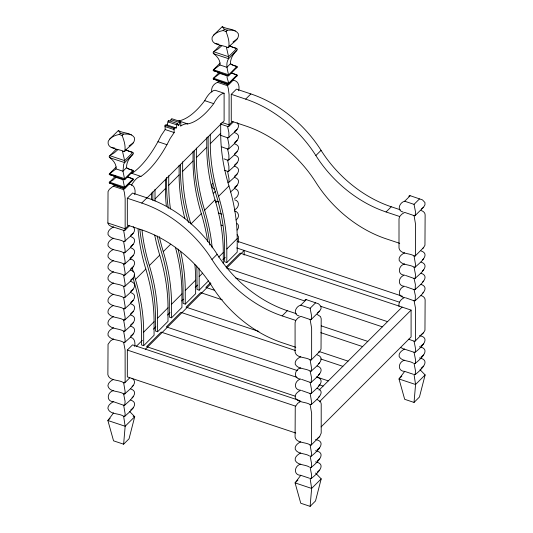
<?xml version="1.0" encoding="UTF-8"?>
<svg xmlns="http://www.w3.org/2000/svg" width="533" height="533" viewBox="0 0 533 533"><rect width="100%" height="100%" fill="white"/><g stroke="black" fill="none" stroke-linecap="round" stroke-linejoin="round"><path stroke-width="0.8" d="M127.001 168.335L133.343 170.653A0.733 0.58 -24.9 0 1 133.35 171.006L124.722 179.754L109.238 174.384A0.733 0.58 -24.9 0 1 109.245 174.024L116.034 168.908C116.694 163.711 112.623 159.96 109.205 156.949A1.519 1.199 -24.9 0 1 109.252 156.396L116.181 149.227M230.929 64.413L237.272 66.725A0.733 0.58 -24.9 0 1 237.278 67.085L228.65 75.833L213.167 70.463A0.733 0.58 -24.9 0 1 213.167 70.103L219.956 64.979C220.615 59.789 216.545 56.038 213.133 53.02A1.519 1.199 -24.9 0 1 213.18 52.474L220.109 45.298M113.549 412.915L107.873 420.497L113.549 440.831L123.629 444.189L125.155 426.26L123.629 416.273C119.305 412.995 109.358 414.834 107.873 408.191C108.086 405.067 110.937 403.001 113.522 401.729L124.056 405.4L124.735 405.16C128.013 401.902 141.078 392.535 130.618 388.883M309.34 478.174L300.759 475.316L295.082 482.898L300.759 503.232L310.119 506.35L311.638 488.421L310.119 478.434L311.232 478.514C315.982 474.776 328.141 464.263 315.523 461.864M413.262 374.253L404.68 371.388L399.004 378.976L404.68 399.304L414.041 402.428L415.567 384.493L414.041 374.512L415.154 374.592C419.911 370.855 432.07 360.335 419.451 357.943M167.189 125.002L168.341 120.511L177.342 123.516L176.183 128L167.189 125.002A8.934 3.651 -71.6 0 0 165.037 125.262L165.177 129.546L161.159 135.522L157.948 141.698A80.916 33.033 -71.6 0 1 131.971 173.398A21.053 8.595 -71.6 0 0 131.165 173.531M315.523 473.031L321.199 478.861L315.523 500.947L310.119 506.35M420.017 369.689L425.127 374.932L419.451 397.018L414.041 402.428M124.749 151.292C125.895 145.969 123.982 140.399 122.11 135.429L119.232 134.469C114.968 135.262 110.351 137.141 108.259 141.198C106.34 149.633 119.712 148.7 124.262 151.658L124.749 151.292C127.494 146.861 136.082 143.83 134.329 137.521C130.845 132.451 123.21 133.463 118.326 130.572L109.398 139.386M228.67 47.364C229.816 42.04 227.911 36.471 226.039 31.507L223.154 30.548C218.896 31.34 214.273 33.213 212.187 37.277C210.262 45.705 223.64 44.772 228.191 47.73L228.67 47.364C231.422 42.933 240.01 39.902 238.251 33.592C234.773 28.522 227.131 29.535 222.254 26.65L213.32 35.458M113.549 226.991C110.711 228.344 107.206 231.016 108.046 234.587C111.077 239.857 119.012 238.551 123.629 241.556L124.742 241.622L125.155 239.23L123.629 230.356L110.777 226.205L108.812 224.826L107.873 222.994L108.046 191.574L109.405 189.228L115.175 184.638M113.549 238.191C110.711 239.544 107.206 242.215 108.046 245.786C111.077 251.056 119.012 249.75 123.629 252.755L124.742 252.822L125.155 250.43L123.629 241.556M113.549 249.397C110.711 250.743 107.206 253.422 108.046 256.986C111.077 262.256 119.012 260.95 123.629 263.955L124.742 264.022L125.155 261.636L123.629 252.755M113.549 260.597C110.711 261.943 107.206 264.621 108.046 268.186C111.077 273.456 119.012 272.15 123.629 275.155L124.742 275.228L125.155 272.836L123.629 263.955M113.549 271.797C110.711 273.143 107.206 275.821 108.046 279.392C111.077 284.662 119.012 283.356 123.629 286.354L124.742 286.428L125.155 284.036L123.629 275.155M113.549 282.996C110.711 284.349 107.206 287.021 108.046 290.592C111.077 295.862 119.012 294.556 123.629 297.561L124.742 297.627L125.155 295.235L123.629 286.354M113.549 294.196C110.711 295.549 107.206 298.22 108.046 301.791C111.077 307.061 119.012 305.755 123.629 308.76L124.742 308.827L125.155 306.435L123.629 297.561M113.549 305.402C110.711 306.748 107.206 309.426 108.046 312.991C111.077 318.261 119.012 316.955 123.629 319.96L124.742 320.027L125.155 317.641L123.629 308.76M113.549 316.602C110.711 317.948 107.206 320.626 108.046 324.191C111.077 329.461 119.012 328.155 123.629 331.16L124.742 331.233L125.155 328.841L123.629 319.96M113.549 327.802C110.711 329.147 107.206 331.826 108.046 335.397C111.077 340.667 119.012 339.354 123.629 342.359L124.742 342.433L125.155 340.041L123.629 331.16M220.356 135.229L227.991 137.94L228.897 137.154L228.897 132.664L227.558 126.428L220.356 124.029M113.549 379.383C111.024 380.615 108.099 382.721 107.906 385.845C109.385 392.475 119.312 390.656 123.629 393.92L124.735 393.987L125.148 391.595L123.629 382.747C119.332 379.409 109.405 381.315 107.873 374.726L108.046 344.311L110.544 340.873L113.549 339.001M221.801 146.908L227.991 149.14L228.67 148.9L229.037 145.269L227.558 137.627M124.735 405.16L125.102 401.529L123.629 393.92M223.96 158.834L227.991 160.34L228.897 159.554L228.897 155.063L227.558 148.827M123.643 416.28L124.742 416.346L125.155 413.954L123.643 405.107M224.679 170.274L227.991 171.539L228.897 170.753L228.897 166.269L227.558 160.033M227.991 182.746L228.897 181.96L229.037 178.868L227.558 171.233M304.823 300.219L305.729 299.446L318.534 303.81L321.026 306.468L321.026 308.747L319.667 311.085L310.926 319.787L300.759 316.329L297.747 318.188L295.768 320.44L295.082 322.785L295.082 352.04C296.421 358.476 305.955 356.764 310.119 359.868L311.232 359.942L319.667 351.507L321.026 349.168L321.199 318.747L320.513 316.615L317.135 314.41M311.232 319.527L311.592 315.902L310.119 308.281L300.759 305.162C295.562 306.328 292.43 314.523 299.146 315.962M311.232 359.942L311.638 357.563L311.638 328.308L310.119 319.447M300.759 356.744C297.92 358.089 294.416 360.754 295.255 364.319C298.1 369.422 305.702 368.163 310.119 371.028L311.232 371.108L311.638 368.729L310.119 359.868M301.538 379.336L310.552 382.507L311.232 382.274L311.452 377.251L310.119 371.028M301.538 390.496L310.552 393.674L311.232 393.441L311.592 389.816L310.119 382.194M300.759 367.91C294.329 369.276 293.03 378.95 300.759 379.076C294.329 380.442 293.03 390.116 300.759 390.236C297.92 391.582 294.416 394.247 295.255 397.811C298.1 402.915 305.702 401.662 310.119 404.52L311.232 404.6L311.638 402.222L310.119 393.361M408.751 196.297L409.657 195.518L422.456 199.882L424.954 202.547L424.954 204.825L423.595 207.164L414.847 215.865L404.68 212.401L401.675 214.266L399.697 216.518L399.004 218.863L399.004 248.118C400.343 254.547 409.877 252.842 414.041 255.94L415.154 256.02L423.595 247.579L424.954 245.24L425.127 214.819C425.094 212.574 423.035 211.075 421.057 210.482M300.759 401.402L297.747 403.268L295.255 406.699L295.082 437.12C296.421 443.549 305.955 441.844 310.119 444.942L310.926 445.282L311.592 443.676L311.638 413.381L310.119 404.52M311.232 478.514L311.592 474.89L310.119 467.268L310.926 467.614L311.452 466.808L311.592 463.73L310.119 456.108L311.232 456.188L311.638 453.803L310.119 444.942M415.154 215.599L415.52 211.981L414.041 204.359L404.68 201.234C399.483 202.407 396.359 210.602 403.075 212.034M415.154 256.02L415.567 253.635L415.567 224.38L414.041 215.525M404.68 252.822C401.849 254.161 398.338 256.826 399.177 260.39C402.029 265.494 409.624 264.241 414.041 267.106L415.154 267.186L415.567 264.801L414.041 255.94M405.466 275.408L414.474 278.586L415.154 278.346L415.52 274.728L414.041 267.106M405.466 286.574L414.474 289.745L415.154 289.512L415.38 284.495L414.041 278.273M405.466 297.74L414.474 300.912L415.154 300.679L415.38 295.655L414.041 289.432M408.584 339.195L414.474 341.333L415.154 341.093L415.52 339.754L415.52 308.221L414.041 300.599M400.536 347.389L403.075 348.695L414.847 352.52L415.52 350.914L415.52 348.642L414.041 341.02M415.154 374.592L415.52 370.968L414.041 363.346L414.847 363.686L415.38 362.886L415.52 359.802L414.041 352.18M123.629 382.747L124.742 382.841L125.155 380.482L125.108 350.001L123.629 342.359M212.487 183.199C211.028 185.371 212.134 188.342 214.466 189.335M131.378 185.311A21.053 8.595 -71.6 0 1 140.965 176.396A80.916 33.033 -71.6 0 0 166.949 144.696L170.16 138.52L174.171 132.55L174.038 128.26L165.037 125.262M170.533 120.558L171.646 118.659L180.647 121.657A8.934 3.651 -71.6 0 1 180.72 125.561L180.627 126.128L181.013 125.841A35.898 14.658 -71.6 0 1 187.736 123.909A80.916 33.033 -71.6 0 0 213.713 103.649A21.053 8.595 -71.6 0 1 224.107 93.262L215.105 90.257A21.053 8.595 -71.6 0 0 204.719 100.65A80.916 33.033 -71.6 0 1 178.735 120.911L187.736 123.909M124.742 241.622C127.2 237.671 138.473 232.501 133.183 226.632M124.742 252.822C128.013 249.557 141.125 240.183 130.652 236.519M124.742 264.022C128.013 260.764 141.125 251.383 130.652 247.718M124.742 275.228C128.013 271.963 141.125 262.582 130.652 258.925M228.67 137.701C231.129 133.743 242.395 128.58 237.112 122.71M124.742 286.428C128.013 283.163 141.125 273.782 130.652 270.124M228.67 148.9C231.942 145.636 245.053 136.255 234.573 132.597M124.742 297.627C128.013 294.363 141.125 284.982 130.652 281.324M228.67 160.1C231.942 156.835 245.053 147.454 234.573 143.797M124.742 308.827C128.013 305.562 141.125 296.188 130.652 292.524M228.67 171.3C231.942 168.035 245.053 158.661 234.573 154.996M124.742 320.027C128.013 316.762 141.125 307.388 130.652 303.723M228.67 182.499C231.942 179.235 245.053 169.86 234.573 166.196M124.742 331.233C128.013 327.968 141.125 318.587 130.652 314.93M230.356 192.013C234.227 189.155 243.954 180.374 234.573 177.402M124.742 342.433C128.013 339.168 141.125 329.787 130.652 326.129M237.112 230.063C238.877 228.317 239.264 225.133 237.112 223.514M124.735 393.987C127.66 390.656 139.686 383.154 132.017 378.27M124.742 416.346C128.013 413.082 141.125 403.701 130.652 400.043M311.232 371.108C314.483 367.85 327.615 358.469 317.135 354.831M311.232 382.274C314.483 379.016 327.615 369.635 317.135 365.991M311.232 393.441C314.483 390.176 327.615 380.802 317.135 377.157M311.232 404.6C314.483 401.342 327.615 391.968 317.135 388.324M415.154 267.186C418.412 263.928 431.543 254.547 421.057 250.903M415.154 278.346C418.412 275.088 431.543 265.714 421.057 262.069M415.154 289.512C418.412 286.254 431.543 276.874 421.057 273.236M415.154 300.679C418.412 297.421 431.543 288.04 421.057 284.395M311.232 445.022L319.667 436.58L321.199 433.076L321.199 403.821L320.513 401.689L317.135 399.483M311.232 456.188C315.982 452.45 328.141 441.93 315.523 439.538M311.232 467.348C315.982 463.617 328.141 453.097 315.523 450.705M415.154 341.093L423.595 332.659L424.954 330.32L425.127 299.899C425.094 297.647 423.035 296.155 421.057 295.562M415.154 352.26C419.911 348.522 432.07 338.009 419.451 335.61M415.154 363.426C419.911 359.688 432.07 349.168 419.451 346.776M123.629 230.356L124.669 230.582L125.155 228.757L125.155 198.503L124.442 192.766L123.629 189.621L113.549 186.264M227.558 126.428L228.597 126.654L229.077 124.829L229.077 94.574L228.364 88.838L227.558 85.7L217.477 82.335C213.573 83.868 210.762 87.772 211.801 92.089M124.122 179.381L124.742 179.728L122.97 171.22L123.676 164.344L124.475 162.832L133.337 153.744A1.519 1.199 -24.9 0 0 133.383 153.198L132.844 152.438L125.781 150.086M231.688 73.154L237.272 75.213A0.733 0.58 -24.9 0 1 237.278 75.566L228.65 84.314C229.29 82.049 224.606 74.56 228.67 75.806C227.818 70.316 225.106 63.9 228.577 58.75L237.258 49.822A1.519 1.199 -24.9 0 0 237.312 49.269L236.765 48.51L229.71 46.158M115.641 176.01L109.245 182.513A0.733 0.58 -24.9 0 0 109.238 182.872L124.722 188.242L122.97 179.708L123.929 179.328M113.109 184.245L116.034 185.877L122.97 188.189L123.929 187.809M217.038 80.316L219.956 81.955L226.891 84.267L227.858 83.888M124.122 187.869L124.722 188.242L133.35 179.494A0.733 0.58 -24.9 0 0 133.343 179.135L127.76 177.076M122.97 179.708L116.034 177.396L113.149 179.947L109.498 182.146L124.715 187.223L133.09 178.848L127.607 176.849M226.891 75.779L219.956 73.467L213.167 78.591A0.733 0.58 -24.9 0 0 213.16 78.951L228.69 84.247L228.044 83.941M117.86 149.66L114.435 152.711L109.745 155.656L124.649 160.626L124.695 162.618L109.745 157.701M221.788 45.738L218.363 48.789L213.673 51.734L228.577 56.705L228.624 58.69L213.673 53.78M119.232 134.469L120.478 133.223C123.909 135.036 127.893 133.137 131.391 134.929M223.154 30.548L224.406 29.295C227.838 31.114 231.822 29.208 235.313 31.007M122.11 135.429L123.356 134.183M226.039 31.507L227.285 30.261M116.194 166.969L109.498 173.665L124.715 178.735L133.09 170.367L129.439 169.294L126.554 167.629C126.301 162.525 129.286 157.888 132.844 154.483M220.122 63.041L213.427 69.736L228.644 74.813L237.012 66.438L233.367 65.372L230.483 63.707C230.223 58.603 233.214 53.966 236.765 50.555M219.563 72.088L213.427 78.224L228.644 83.295L237.012 74.926L231.529 72.921M126.554 167.629L122.97 171.22L116.034 168.908M230.483 63.707L226.891 67.291L219.956 64.979M217.477 82.335L219.096 80.716M122.97 188.189L123.996 187.163M226.891 84.267L227.917 83.241M123.629 189.621L129.039 184.218C134.463 184.405 135.928 190.161 134.716 194.665M227.558 85.7L232.961 80.296C238.384 80.476 239.85 86.239 238.644 90.737M295.782 347.263L282.144 342.719A101.45 71.735 45 0 1 211.941 286.288A101.45 71.735 45 0 0 141.738 229.863L127.334 225.066L127.334 198.243L132.53 193.046L146.935 197.843A101.45 71.735 45 0 1 217.138 254.268A101.45 71.735 45 0 0 287.34 310.699L296.435 313.73M399.71 243.341L386.065 238.791A101.45 71.735 45 0 1 315.862 182.366A101.45 71.735 45 0 0 245.66 125.941L231.262 121.138L231.262 94.314L236.459 89.118L250.856 93.921A101.45 71.735 45 0 1 321.059 150.346A101.45 71.735 45 0 0 391.262 206.771L400.356 209.802M127.334 198.243L141.738 203.04L146.935 197.843M231.262 94.314L245.66 99.118L250.856 93.921M147.048 197.936L224.107 120.871L224.107 93.262M128.526 225.379L125.155 228.757L107.873 222.994M155.036 201.021L155.01 198.989L165.397 188.595L165.397 179.015M170.473 209.003A200.308 141.638 45 0 1 168.781 189.515L168.728 185.271L179.121 174.877L179.121 165.297M193.046 160.953L193.099 165.197A200.308 141.638 45 0 0 196.73 195.731L197.71 200.175A200.308 141.638 45 0 0 201.307 213.58L190.914 223.973A200.308 141.638 45 0 1 187.316 210.568L186.337 206.124A200.308 141.638 45 0 1 182.712 175.59L182.652 171.346L193.046 160.953L193.046 151.372M212.187 247.885A200.308 141.638 45 0 0 204.632 210.255A200.308 141.638 45 0 1 201.034 196.85L200.062 192.406A200.308 141.638 45 0 1 196.43 161.872L196.371 157.628L206.764 147.235L206.764 137.654M208.136 136.595L208.136 142.984A200.308 141.638 45 0 0 216.398 195.611A200.308 141.638 45 0 1 219.996 209.016L220.968 213.46A200.308 141.638 45 0 1 224.6 243.994L224.66 261.816L226.818 262.536L226.818 248.958A200.308 141.638 45 0 0 218.557 196.331A200.308 141.638 45 0 1 214.959 182.926L213.986 178.482A200.308 141.638 45 0 1 210.355 147.941L210.295 143.703L220.689 133.31L220.689 123.723M232.455 121.457L229.077 124.829L221.881 122.43M124.669 230.582L129.379 225.872M228.597 126.654L233.307 121.95M133.257 278.752A200.308 141.638 45 0 1 136.854 292.151L137.834 296.601A200.308 141.638 45 0 1 141.465 327.135L141.518 344.951L143.677 345.67L143.677 332.099A200.308 141.638 45 0 0 135.415 279.472L145.809 269.078A200.308 141.638 45 0 1 142.211 255.673L141.238 251.223A200.308 141.638 45 0 1 138.067 229.283M139.846 229.37A200.308 141.638 45 0 0 147.181 264.821A200.308 141.638 45 0 1 150.779 278.226L151.758 282.677A200.308 141.638 45 0 1 155.389 313.211L155.443 331.026L157.608 331.746L157.608 318.168A200.308 141.638 45 0 0 149.347 265.541L159.733 255.154A200.308 141.638 45 0 1 156.136 241.749L155.163 237.298A200.308 141.638 45 0 1 154.717 235.08M157.175 236.012A200.308 141.638 45 0 0 161.113 250.896A200.308 141.638 45 0 1 164.71 264.301L165.683 268.745A200.308 141.638 45 0 1 169.314 299.279L169.374 317.102L171.533 317.821L171.533 304.243A200.308 141.638 45 0 0 163.271 251.616L170.773 244.114M204.632 210.255L215.026 199.862A200.308 141.638 45 0 1 211.428 186.457L210.448 182.013A200.308 141.638 45 0 1 206.817 151.479L206.764 147.235M218.557 196.331L228.95 185.937A200.308 141.638 45 0 1 225.352 172.532L224.38 168.088A200.308 141.638 45 0 1 220.749 137.554L220.689 133.31M141.738 203.04A101.45 71.735 45 0 1 211.941 259.464L217.138 254.268M245.66 99.118A101.45 71.735 45 0 1 315.862 155.543L321.059 150.346M143.677 332.099L154.07 321.705A200.308 141.638 45 0 0 145.809 269.078M157.608 318.168L167.995 307.781A200.308 141.638 45 0 0 159.733 255.154M171.533 304.243L181.926 293.85A200.308 141.638 45 0 0 175.384 247.192M178.075 249.098A200.308 141.638 45 0 1 178.428 250.583L179.401 255.027A200.308 141.638 45 0 1 183.032 285.561L183.092 303.384L185.251 304.103L185.251 290.525L195.644 280.131A200.308 141.638 45 0 0 194.865 264.415M196.704 265.927A200.308 141.638 45 0 1 196.957 271.637L197.017 289.459L199.175 290.179L199.175 276.6L202.64 273.136M218.67 257.106L223.287 252.489A200.308 141.638 45 0 0 215.026 199.862M226.818 248.958L237.212 238.564A200.308 141.638 45 0 0 228.95 185.937M295.755 433.029L127.334 376.891L127.334 350.061L132.53 344.871L300.159 400.743M136.455 346.177L142.331 340.301M153.497 329.134L155.849 326.782M167.602 315.03L169.954 312.678M181.706 300.925L183.472 299.16M195.225 287.407L197.576 285.055M222.847 259.791L225.199 257.439M143.677 345.67L154.07 335.284L154.07 321.705M157.608 331.746L167.995 321.352L167.995 307.781M171.533 317.821L181.926 307.428L181.926 293.85M185.251 304.103L195.644 293.71L195.644 280.131M199.175 290.179L208.416 280.938M226.818 262.536L237.212 252.142L237.212 238.564M210.488 282.75L205.831 287.407L214.766 290.385M226.159 267.08L240.13 253.115L411.096 310.099L411.096 336.929L321.093 426.926M145.456 349.175L210.948 283.683M124.742 382.841L129.805 377.777M110.124 418.245L107.873 420.497L125.155 426.26L134.716 416.699L129.606 411.456M123.629 444.189L129.039 438.786L134.716 416.699L133.143 416.173M211.941 259.464A101.45 71.735 45 0 0 282.144 315.896L287.34 310.699M315.862 155.543A101.45 71.735 45 0 0 386.065 211.967L391.262 206.771M300.759 305.162L306.162 299.759M404.68 201.234L410.09 195.831M310.119 308.281L315.523 302.877M414.041 204.359L419.451 198.956M319.04 390.156L402.095 307.101M319.327 401.869L411.096 310.099M297.894 480.086L295.082 482.898L311.638 488.421L321.199 478.861M401.815 376.165L399.004 378.976L415.567 384.493L425.127 374.932M237.112 129.259L234.573 131.358M133.183 233.181L130.652 235.28M237.112 140.459L234.573 142.558M133.183 244.381L130.652 246.479M237.112 151.658L234.573 153.757M133.183 255.587L130.652 257.679M237.112 162.858L234.573 164.957M133.183 266.786L130.652 268.885M213.333 193.239L215.399 191.474M237.112 174.058L234.573 176.156M133.183 277.986L130.652 280.085M237.112 185.264L234.573 187.363M133.183 289.186L130.652 291.284M133.183 300.385L130.652 302.484M133.183 311.585L130.652 313.684M235.972 219.962C239.81 217.717 239.184 211.741 234.573 211.001M133.183 322.791L130.652 324.89M133.183 333.991L130.652 336.09M132.017 386.665L133.15 385.566M132.017 397.838L133.15 396.745M133.183 407.905L130.652 410.004M423.595 207.164L421.523 208.923M319.667 311.085L317.601 312.844M422.456 248.671L423.595 247.579M318.534 352.599L319.667 351.507M422.456 259.837L423.595 258.745M318.534 363.766L319.667 362.667M422.456 271.004L423.595 269.911M318.534 374.926L319.667 373.833M422.456 282.17L423.595 281.071M318.534 386.092L319.667 384.999M422.456 293.33L423.595 292.237M318.534 397.258L319.667 396.159M423.595 332.659L421.057 334.751M319.667 436.58L317.135 438.672M423.595 343.818L421.057 345.91M319.667 447.747L317.135 449.839M423.595 354.985L421.057 357.077M319.667 458.906L317.135 460.998M423.595 366.151L421.057 368.243M319.667 470.073L317.135 472.165M237.118 38.922L232.961 42.047M133.197 142.844L129.039 145.975M234.573 198.562C239.177 196.81 240.223 189.615 234.573 188.602M234.573 209.762C239.177 208.01 240.223 200.814 234.573 199.802M215.865 202.347L217.477 201.474L218.916 201.954M113.549 390.562C107.186 391.942 105.847 401.556 113.522 401.729M404.68 263.988C398.258 265.354 396.958 275.028 404.68 275.148C398.258 276.52 396.958 286.194 404.68 286.314C398.258 287.68 396.958 297.354 404.68 297.481C401.162 298.926 398.131 302.324 399.004 306.375M404.68 349.062C401.849 350.401 398.338 353.073 399.177 356.637C401.822 361.567 409.058 360.388 413.262 363.086M404.68 360.228C398.258 361.594 396.958 371.268 404.68 371.388M300.759 441.824C297.92 443.163 294.416 445.828 295.255 449.392C297.9 454.323 305.136 453.143 309.34 455.848M300.759 452.983C297.92 454.329 294.416 456.994 295.255 460.559C297.9 465.489 305.136 464.31 309.34 467.008M300.759 464.15C294.329 465.522 293.03 475.196 300.759 475.316M236.259 67.858L237.032 67.451M236.259 76.339L237.032 75.933M132.331 171.779L133.103 171.373M132.331 180.267L133.103 179.861M218.85 44.219L215.125 43.38M114.921 148.141L111.197 147.301M213.407 70.749L217.038 71.835L219.956 73.467M213.407 79.237L216.365 80.057M109.485 174.677L113.109 175.757L116.034 177.396M109.485 183.159L112.436 183.978M215.865 201.101L217.477 201.474M204.719 100.65L213.713 103.649M170.98 119.732L179.981 122.73L180.647 121.657L178.622 125.615A8.934 3.651 -71.6 0 0 177.342 123.516L176.896 124.862L167.895 121.864M164.924 126.521L173.925 129.519L174.038 128.26A8.934 3.651 -71.6 0 1 176.183 128M165.177 129.546L174.171 132.55M386.065 211.967L399.71 216.518M157.948 141.698L166.949 144.696M131.971 173.398L140.965 176.396M218.197 212.914L221.801 214.113M221.075 225.079L222.521 225.559M237.245 241.202L402.515 296.295M236.685 247.945L399.677 302.278M387.551 321.652L226.625 268.012L244.187 250.45L244.187 255.074M235.626 277.94L304.256 300.819M320.819 306.335L382.354 326.849M321.259 325.883L367.803 341.4M282.144 315.896L295.782 320.44M222.194 299.793L200.635 292.604L186.084 307.155L258.918 331.433M320.799 332.659L362.607 346.597M318.867 351.414L348.056 361.141M295.529 350.561L180.887 312.351L166.343 326.902L297.547 370.635M320.773 358.975L342.859 366.338M316.475 376.944L328.308 380.888M297.081 377.411L161.146 332.092L146.595 346.643L295.175 396.172M319.167 384.773L323.111 386.085M127.334 350.061L295.755 406.206M130.652 337.329C134.956 338.175 135.322 342.986 134.716 346.543M222.254 26.65L224.406 29.295M227.558 47.45L228.191 47.73M118.326 130.572L120.478 133.223M123.629 151.379L124.262 151.658M229.43 45.578L233.068 47.424L236.765 48.51L228.577 56.705L226.405 47.277M125.502 149.5L129.139 151.345L132.844 152.438L124.649 160.626L122.477 151.199M237.112 234.72L238.464 236.639L238.644 242.622M134.109 274.995L135.415 279.472M133.303 271.997L132.184 267.553M159.334 236.685L159.673 238.211A200.308 141.638 45 0 0 163.271 251.616M130.125 257.925L130.412 259.404M179.121 174.877L179.175 179.121A200.308 141.638 45 0 0 182.806 209.656L183.785 214.106A200.308 141.638 45 0 0 184.871 218.563M165.397 188.595L165.457 192.839A200.308 141.638 45 0 0 166.323 205.771M223.287 252.489L223.287 263.668M210.295 134.116L210.295 143.703M196.371 148.047L196.371 157.628M194.212 150.519L194.212 156.909A200.308 141.638 45 0 0 202.473 209.536A200.308 141.638 45 0 1 206.071 222.941L207.044 227.384A200.308 141.638 45 0 1 209.809 244.993M182.652 161.766L182.652 171.346M180.494 164.237L180.494 170.627A200.308 141.638 45 0 0 188.529 222.508M168.728 175.69L168.728 185.271M166.562 177.362L166.562 184.551A200.308 141.638 45 0 0 168.315 208.283M155.01 189.408L155.01 198.989M152.844 191.88L152.844 198.269A200.308 141.638 45 0 0 152.864 200.388M151.472 192.939L151.472 199.329M149.347 265.541A200.308 141.638 45 0 1 145.742 252.142L144.769 247.692A200.308 141.638 45 0 1 142.005 230.089M168.341 120.518A8.934 3.651 -71.6 0 1 169.128 121.277M198.942 268.079A200.308 141.638 45 0 1 199.175 276.6M201.307 213.58A200.308 141.638 45 0 1 207.717 241.742M180.587 251.303A200.308 141.638 45 0 1 185.251 290.525"/></g></svg>
